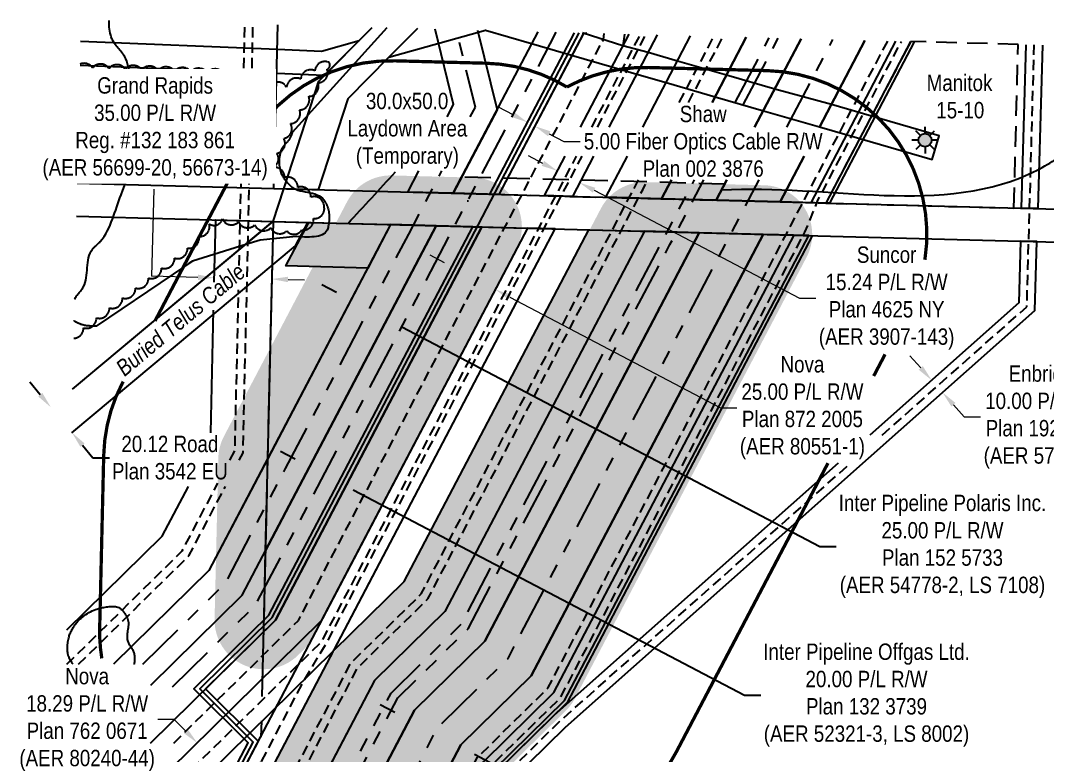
# Model space of a CAD drawing. Extents: x 392962 to 396118, y 6071879 to 6072937.
# Drawn here: x 392962 to 393589, y 6072489 to 6072937 of the extents above; entities that cross this region are included whole.
import ezdxf

# ---------------------------------------------------------------- set-up
doc = ezdxf.new("R2010")
doc.units = 0
doc.header["$LTSCALE"] = 5
doc.header["$PDSIZE"] = 0.5
for name, pattern in [('0', [1, 1, 0]), ('foc-ACCESSROAD', [3.75, 2.5, -1.25]), ('foc-DRILLPATH', [14.75, 6, -1.75, 1.75, -1.75, 1.75, -1.75]), ('foc-QUARTERLINE', [33, 25, -3, 2, -3]), ('foc-TIELINE', [1.875, 1.25, -0.625]), ('HIDDEN2', [4.7625, 3.175, -1.5875]), ('UG_PIPE', [1.875, 1.25, -0.625])]:
    doc.linetypes.add(name, pattern=pattern)
doc.layers.get('Defpoints').update_dxf_attribs({"color": 9})
for name, color, linetype in [('AS-CABLE', 224, 'foc-CABLE'), ('AS-PIPE-UG', 44, 'UG_PIPE'), ('AS-TELUS', 224, 'foc-TEL'), ('C-RW', 13, 'Continuous'), ('F-RW', 190, 'Continuous'), ('F-WS', 190, 'foc-ACCESSROAD'), ('F-WS-S', 190, 'Continuous'), ('L-QSEC', 8, 'foc-QUARTERLINE'), ('L-SEC', 7, 'Continuous'), ('L-TITLEDB', 4, 'Continuous'), ('L-TITLEDB-T', 4, 'Continuous'), ('P-BUFFER-H 30m', 51, 'Continuous'), ('P-BUFFER-YELLOW', 50, 'foc-TIELINE'), ('P-PDRILLPATH', 12, 'foc-DRILLPATH'), ('P-PROPOSED', 10, 'Continuous'), ('P-PROPOSED-T', 10, 'Continuous'), ('P-TEMP-H', 41, 'Continuous'), ('P-TEMP_WORKSPACE', 46, 'Continuous'), ('T-BUSH', 110, '0'), ('T-EXISTING TFA', 220, 'HIDDEN2'), ('T-EXISTING TFA-T', 220, 'Continuous'), ('WETLAND', 143, 'Continuous')]:
    doc.layers.add(name, color=color, linetype=linetype)
doc.layers.add('F-RW-T', color=190, linetype='Continuous', lineweight=9)
doc.layers.add('P-TEMP-T', color=46, linetype='Continuous', lineweight=18)
for name, color, linetype, true_color in [('P-REPAIR-BLUE-H', 7, 'Continuous', 0xa0d6fd), ('P-REPAIR-BROWN-H', 7, 'Continuous', 0xe7d5cf), ('P-REPAIR-GREEN-H', 7, 'Continuous', 0xd9ffb3), ('P-REPAIR-PURPLE-H', 7, 'Continuous', 0xeeddfd)]:
    doc.layers.add(name, color=color, linetype=linetype, true_color=true_color)
doc.styles.add('175L', font='ARIALN.TTF', dxfattribs={"height": 20})
doc.styles.add('80CG', font='ARIALN.TTF', dxfattribs={"height": 10})
doc.styles.add('80L', font='ARIALN.TTF', dxfattribs={"height": 10})
doc.styles.add('foc-LtypeFont', font='ARIALN.TTF', dxfattribs={"height": 7.35})
doc.linetypes.add('foc-CABLE', pattern='A,2,-1,["C",foc-LtypeFont,S=0.2,R=0,X=-0.625,Y=-0.75],-1.24,8', length=12.24)
doc.linetypes.add('foc-TEL', pattern='A,2,-1,["T",foc-LtypeFont,S=0.2,R=0,X=-0.425,Y=-0.75],-1.24,8', length=12.24)
doc.linetypes.add('foc-TEL-NOLINE', pattern='A,0,-2,["T",foc-LtypeFont,S=0.2,R=0,X=-0.425,Y=-0.75],-10.24', length=12.24)
doc.dimstyles.new('Compass 5 000', dxfattribs={"dimscale": 5, "dimtxt": 9, "dimasz": 2, "dimexe": 0.2, "dimexo": 0.0625, "dimgap": 0.5, "dimtad": 0, "dimtih": 1, "dimtoh": 1, "dimzin": 0, "dimdsep": 46, "dimtxsty": '80CG', "dimcen": 0.1, "dimse1": 1, "dimse2": 1, "dimclrd": 256, "dimclrt": 256, "dimaunit": 1, "dimadec": 4, "dimazin": 0, "dimtfac": 0.06, "dimtofl": 0, "dimtmove": 0, "dimatfit": 1, "dimfxl": 0.2, "dimtolj": 1, "dimtzin": 0, "dimlwd": -1, "dimarcsym": 0})

# ---------------------------------------------------------------- blocks, each defined once
blk = doc.blocks.new('GAS')
h = blk.add_hatch(color=255)
h.dxf.hatch_style = 1
edge = h.paths.add_edge_path()
edge.add_arc((0, 0), 0.9, 0, 360)
for p, q in [((0, 0.81), (0, 1.62)), ((-0.81, 0), (-1.62, 0)), ((-0.57, 0.57), (-1.14, 1.14)), ((0.57, 0.57), (1.14, 1.14)), ((1.62, 0), (0.81, 0)), ((-0.57, -0.57), (-1.14, -1.14)), ((0, -0.81), (0, -1.62)), ((1.14, -1.14), (0.57, -0.57))]:
    blk.add_line(p, q)
blk.add_circle((0, 0), 0.8)
blk = doc.blocks.new('*D460')
at = {"layer": 'Defpoints', "color": 0, "transparency": 16777216}
for p in [(393521.14, 6072719.98), (393525.36, 6072710.35), (393527.78, 6072712.5)]:
    blk.add_point(p, dxfattribs=at)
at = {"layer": 'F-RW-T', "transparency": 16777216}
for p, q in [((393512.08, 6072725.3), (393505.44, 6072732.78)), ((393532, 6072702.87), (393538.63, 6072695.39)), ((393538.63, 6072695.39), (393548.63, 6072695.39))]:
    blk.add_line(p, q, dxfattribs=at)
for points in [[(393513.33, 6072726.41), (393510.83, 6072724.2), (393518.72, 6072717.83)], [(393533.24, 6072703.97), (393530.75, 6072701.76), (393525.36, 6072710.35)]]:
    blk.add_solid(points, dxfattribs=at)
at = {"layer": 'F-RW-T', "transparency": 16777216, "insert": (393588.64, 6072695.39), "char_height": 10, "attachment_point": 5, "style": '80CG'}
blk.add_mtext('\\A1;Enbridge\\P10.00 P/L R/W\\PPlan 192 1882\\P(AER 57441-4)', dxfattribs=at)
blk = doc.blocks.new('*D463')
at = {"layer": 'Defpoints', "color": 0, "transparency": 16777216}
for p in [(393230.8, 6072494.11), (393182.29, 6072477.01), (393213.28, 6072460.74)]:
    blk.add_point(p, dxfattribs=at)
at = {"layer": 'P-PROPOSED-T', "color": 240, "transparency": 16777216}
for p, q in [((393190.96, 6072515.03), (393182.1, 6072519.68)), ((393239.65, 6072489.46), (393341.98, 6072435.74)), ((393341.98, 6072435.74), (393351.98, 6072435.74))]:
    blk.add_line(p, q, dxfattribs=at)
for points in [[(393191.73, 6072516.51), (393190.18, 6072513.56), (393199.81, 6072510.38)], [(393240.43, 6072490.94), (393238.88, 6072487.99), (393230.8, 6072494.11)]]:
    blk.add_solid(points, dxfattribs=at)
at = {"layer": 'P-PROPOSED-T', "transparency": 16777216, "insert": (393423.8, 6072435.74), "char_height": 10, "attachment_point": 5, "style": '80CG'}
blk.add_mtext('\\A1;Inter Pipeline (Corridor) Inc.\\P35.00 P/L R/W\\PPlan 082 4514\\P(AER 48184-4, LS 7007)', dxfattribs=at)
blk = doc.blocks.new('*D464')
at = {"layer": 'Defpoints', "color": 0, "transparency": 16777216}
for p in [(393131.34, 6072444.51), (393157.9, 6072430.57), (393151.5, 6072418.37)]:
    blk.add_point(p, dxfattribs=at)
at = {"layer": 'P-PROPOSED-T', "color": 240, "transparency": 16777216}
for p, q in [((393116.09, 6072436.97), (393107.23, 6072441.62)), ((393160.36, 6072413.72), (393300.31, 6072340.24)), ((393300.31, 6072340.24), (393310.31, 6072340.24))]:
    blk.add_line(p, q, dxfattribs=at)
for points in [[(393116.86, 6072438.44), (393115.31, 6072435.49), (393124.94, 6072432.32)], [(393161.13, 6072415.2), (393159.58, 6072412.25), (393151.5, 6072418.37)]]:
    blk.add_solid(points, dxfattribs=at)
at = {"layer": 'P-PROPOSED-T', "transparency": 16777216, "insert": (393382.13, 6072340.24), "char_height": 10, "attachment_point": 5, "style": '80CG'}
blk.add_mtext('\\A1;Inter Pipeline Polaris Inc.\\PInter Pipeline (Corridor) Inc.\\P30.00 P/L R/W\\PPlan 022 2276\\P(AER 33528-2, LS 7101)\\P(AER 33527-1, LS 7001)', dxfattribs=at)
blk = doc.blocks.new('*D465')
at = {"layer": 'Defpoints', "color": 0, "transparency": 16777216}
for p in [(393164.18, 6072766.73), (393158.56, 6072756.04), (393180.7, 6072744.42)]:
    blk.add_point(p, dxfattribs=at)
at = {"layer": 'P-PROPOSED-T', "color": 240, "transparency": 16777216}
for p, q in [((393155.32, 6072771.38), (393146.47, 6072776.03)), ((393195.16, 6072750.46), (393450.49, 6072616.4)), ((393450.49, 6072616.4), (393460.49, 6072616.4))]:
    blk.add_line(p, q, dxfattribs=at)
for points in [[(393156.1, 6072772.86), (393154.55, 6072769.91), (393164.18, 6072766.73)], [(393195.94, 6072751.94), (393194.39, 6072748.99), (393186.31, 6072755.11)]]:
    blk.add_solid(points, dxfattribs=at)
at = {"layer": 'P-PROPOSED-T', "transparency": 16777216, "insert": (393525.32, 6072616.4), "char_height": 10, "attachment_point": 5, "style": '80CG'}
blk.add_mtext('\\A1;Inter Pipeline Polaris Inc.\\P25.00 P/L R/W\\PPlan 152 5733\\P(AER 54778-2, LS 7108)', dxfattribs=at)
blk = doc.blocks.new('*D466')
at = {"layer": 'Defpoints', "color": 0, "transparency": 16777216}
for p in [(393138.51, 6072664.08), (393138.97, 6072664.95), (393156.22, 6072654.79)]:
    blk.add_point(p, dxfattribs=at)
at = {"layer": 'P-PROPOSED-T', "color": 240, "transparency": 16777216}
for p, q in [((393130.12, 6072669.6), (393121.26, 6072674.25)), ((393165.53, 6072651.01), (393404.41, 6072525.59)), ((393404.41, 6072525.59), (393414.41, 6072525.59))]:
    blk.add_line(p, q, dxfattribs=at)
for points in [[(393130.89, 6072671.08), (393129.34, 6072668.13), (393138.97, 6072664.95)], [(393166.31, 6072652.48), (393164.76, 6072649.53), (393156.68, 6072655.66)]]:
    blk.add_solid(points, dxfattribs=at)
at = {"layer": 'P-PROPOSED-T', "transparency": 16777216, "insert": (393478.94, 6072525.59), "char_height": 10, "attachment_point": 5, "style": '80CG'}
blk.add_mtext('\\A1;Inter Pipeline Offgas Ltd.\\P20.00 P/L R/W\\PPlan 132 3739\\P(AER 52321-3, LS 8002)', dxfattribs=at)
blk = doc.blocks.new('*D467')
at = {"layer": 'Defpoints', "color": 0, "transparency": 16777216}
for p in [(393276.41, 6072872.94), (393257.78, 6072848.21), (393262.21, 6072845.89)]:
    blk.add_point(p, dxfattribs=at)
at = {"layer": 'F-RW-T', "transparency": 16777216}
for p, q in [((393263.13, 6072879.92), (393254.28, 6072884.56)), ((393285.27, 6072868.29), (393294.12, 6072863.65)), ((393294.12, 6072863.65), (393304.12, 6072863.65))]:
    blk.add_line(p, q, dxfattribs=at)
for points in [[(393263.91, 6072881.39), (393262.36, 6072878.44), (393271.99, 6072875.27)], [(393286.04, 6072869.77), (393284.49, 6072866.82), (393276.41, 6072872.94)]]:
    blk.add_solid(points, dxfattribs=at)
at = {"layer": 'F-RW-T', "transparency": 16777216, "insert": (393379.24, 6072863.65), "char_height": 10, "attachment_point": 5, "style": '80CG'}
blk.add_mtext('\\A1;Shaw\\P5.00 Fiber Optics Cable R/W\\PPlan 002 3876', dxfattribs=at)
blk = doc.blocks.new('*D468')
at = {"layer": 'Defpoints', "color": 0, "transparency": 16777216}
for p in [(393252.3, 6072773.24), (393219.47, 6072764.49), (393241.61, 6072752.87)]:
    blk.add_point(p, dxfattribs=at)
at = {"layer": 'F-RW-T', "transparency": 16777216}
for p, q in [((393221.31, 6072789.51), (393212.46, 6072794.16)), ((393261.15, 6072768.59), (393389.82, 6072701.04)), ((393389.82, 6072701.04), (393399.82, 6072701.04))]:
    blk.add_line(p, q, dxfattribs=at)
for points in [[(393222.09, 6072790.99), (393220.54, 6072788.04), (393230.17, 6072784.86)], [(393261.93, 6072770.07), (393260.38, 6072767.12), (393252.3, 6072773.24)]]:
    blk.add_solid(points, dxfattribs=at)
at = {"layer": 'F-RW-T', "transparency": 16777216, "insert": (393439.82, 6072701.04), "char_height": 10, "attachment_point": 5, "style": '80CG'}
blk.add_mtext('\\A1;Nova\\P25.00 P/L R/W\\PPlan 872 2005\\P(AER 80551-1)', dxfattribs=at)
blk = doc.blocks.new('*D469')
at = {"layer": 'Defpoints', "color": 0, "transparency": 16777216}
for p in [(393303.76, 6072838.47), (393264.79, 6072797.03), (393278.29, 6072789.95)]:
    blk.add_point(p, dxfattribs=at)
at = {"layer": 'F-RW-T', "transparency": 16777216}
for p, q in [((393281.42, 6072850.21), (393272.56, 6072854.85)), ((393312.62, 6072833.82), (393438.03, 6072767.98)), ((393438.03, 6072767.98), (393448.03, 6072767.98))]:
    blk.add_line(p, q, dxfattribs=at)
for points in [[(393282.19, 6072851.68), (393280.64, 6072848.73), (393290.27, 6072845.56)], [(393313.39, 6072835.3), (393311.84, 6072832.35), (393303.76, 6072838.47)]]:
    blk.add_solid(points, dxfattribs=at)
at = {"layer": 'F-RW-T', "transparency": 16777216, "insert": (393491.22, 6072767.98), "char_height": 10, "attachment_point": 5, "style": '80CG'}
blk.add_mtext('\\A1;Suncor\\P15.24 P/L R/W\\PPlan 4625 NY\\P(AER 3907-143)', dxfattribs=at)
blk = doc.blocks.new('*D472')
at = {"layer": 'Defpoints', "color": 0, "transparency": 16777216}
for p in [(393034.84, 6072746.41), (393047.75, 6072730.98), (392993.86, 6072685.88)]:
    blk.add_point(p, dxfattribs=at)
at = {"layer": 'L-TITLEDB-T', "transparency": 16777216}
for p, q in [((392974.53, 6072708.98), (392968.11, 6072716.65)), ((393000.28, 6072678.21), (393006.69, 6072670.54)), ((393006.69, 6072670.54), (393016.69, 6072670.54))]:
    blk.add_line(p, q, dxfattribs=at)
for points in [[(392975.81, 6072710.05), (392973.25, 6072707.91), (392980.95, 6072701.31)], [(393001.55, 6072679.28), (392999, 6072677.14), (392993.86, 6072685.88)]]:
    blk.add_solid(points, dxfattribs=at)
at = {"layer": 'L-TITLEDB-T', "transparency": 16777216, "insert": (393053.63, 6072670.54), "char_height": 10, "attachment_point": 5, "style": '80CG'}
blk.add_mtext('\\A1;20.12 Road\\PPlan 3542 EU', dxfattribs=at)
blk = doc.blocks.new('*D505')
at = {"layer": 'Defpoints', "color": 0, "transparency": 16777216}
for p in [(393061.84, 6072488.06), (393083.16, 6072483.38), (393074.67, 6072475.02)]:
    blk.add_point(p, dxfattribs=at)
at = {"layer": 'F-RW-T', "transparency": 16777216}
for p, q in [((393056.32, 6072510.68), (393046.32, 6072510.68)), ((393063.33, 6072503.55), (393056.32, 6072510.68)), ((393090.18, 6072476.25), (393097.19, 6072469.12))]:
    blk.add_line(p, q, dxfattribs=at)
for points in [[(393064.52, 6072504.72), (393062.14, 6072502.38), (393070.34, 6072496.42)], [(393091.36, 6072477.42), (393088.99, 6072475.08), (393083.16, 6072483.38)]]:
    blk.add_solid(points, dxfattribs=at)
at = {"layer": 'F-RW-T', "transparency": 16777216, "insert": (393003.13, 6072510.68), "char_height": 10, "attachment_point": 5, "style": '80CG'}
blk.add_mtext('\\A1;Nova\\P18.29 P/L R/W\\PPlan 762 0671\\P(AER 80240-44)', dxfattribs=at)

msp = doc.modelspace()

# ---------------------------------------------------------------- hatches: boundary and pattern name
at = {"layer": 'P-BUFFER-H 30m'}
h = msp.add_hatch(color=256, dxfattribs=at)
h.dxf.hatch_style = 1
h.paths.add_polyline_path([(393265.086, 6072797.592, 0.5554032), (393239.315, 6072841.527), (393189.183, 6072842.848, 0.2858402), (393161.831, 6072826.805), (393086.659, 6072683.632, 0.115547), (393083.228, 6072670.386), (393080.934, 6072572.088, 0.6735806), (393131.96, 6072549.997), (393135.079, 6072553.064, 0.0777434), (393140.607, 6072560.51)])
h.paths.add_polyline_path([(393114.045, 6072574.456), (393110.926, 6072571.388), (393111.907, 6072613.405), (393113.22, 6072669.686), (393188.392, 6072812.859), (393216.243, 6072812.125), (393238.524, 6072811.538)], flags=16)
h = msp.add_hatch(color=256, dxfattribs=at)
h.dxf.hatch_style = 1
h.paths.add_polyline_path([(393442.342, 6072792.919, 0.5554105), (393416.571, 6072836.855), (393377.579, 6072837.883), (393344.158, 6072838.764, 0.2858342), (393316.806, 6072822.721), (393197.094, 6072594.73), (393157.515, 6072555.813, 0.0777434), (393151.987, 6072548.368), (393080.316, 6072411.864, 0.115547), (393076.886, 6072398.618), (393075.309, 6072331.081), (393073.47, 6072252.287, 0.7928424), (393130.024, 6072237.642), (393255.751, 6072477.102), (393295.329, 6072516.018, 0.0777375), (393300.857, 6072523.463)])
h.paths.add_polyline_path([(393343.367, 6072808.774), (393376.789, 6072807.893), (393415.78, 6072806.865), (393274.296, 6072537.409), (393231.371, 6072495.203), (393103.462, 6072251.587), (393105.301, 6072330.381), (393106.877, 6072397.918), (393178.548, 6072534.422), (393221.473, 6072576.629)], flags=16)
at = {"layer": 'P-REPAIR-BLUE-H'}
h = msp.add_hatch(color=256, dxfattribs=at)
h.dxf.hatch_style = 1
h.paths.add_polyline_path([(393106.877, 6072397.918), (393105.301, 6072330.381), (393202.928, 6072516.321), (393245.853, 6072558.528), (393376.789, 6072807.893), (393343.367, 6072808.774), (393221.473, 6072576.629), (393178.548, 6072534.422)])
at = {"layer": 'P-REPAIR-BROWN-H'}
h = msp.add_hatch(color=256, dxfattribs=at)
h.dxf.hatch_style = 1
h.paths.add_polyline_path([(393188.392, 6072812.859), (393113.22, 6072669.686), (393111.907, 6072613.405), (393216.243, 6072812.125)])
at = {"layer": 'P-REPAIR-GREEN-H'}
h = msp.add_hatch(color=256, dxfattribs=at)
h.dxf.hatch_style = 1
h.paths.add_polyline_path([(393111.907, 6072613.405), (393110.926, 6072571.388), (393114.045, 6072574.456), (393238.524, 6072811.538), (393216.243, 6072812.125)])
at = {"layer": 'P-REPAIR-PURPLE-H'}
h = msp.add_hatch(color=256, dxfattribs=at)
h.dxf.hatch_style = 1
h.paths.add_polyline_path([(393105.301, 6072330.381), (393103.462, 6072251.587), (393231.371, 6072495.203), (393274.296, 6072537.409), (393415.78, 6072806.865), (393376.789, 6072807.893), (393245.853, 6072558.528), (393202.928, 6072516.321)])
at = {"layer": 'P-TEMP-H'}
h = msp.add_hatch(color=256, dxfattribs=at)
h.dxf.hatch_style = 1
h.paths.add_polyline_path([(393174.446, 6072786.297), (393124.464, 6072787.615), (393138.41, 6072814.176), (393188.392, 6072812.859)])

# ---------------------------------------------------------------- linework, layer by layer
at = {"layer": 'AS-CABLE', "flags": 128}
msp.add_lwpolyline([(392983.794, 6072267.223), (393104.411, 6072496.949), (393071.832, 6072529.443), (393116.077, 6072572.947), (393241.881, 6072812.553), (393252.304, 6072832.405), (393303.476, 6072929.867)], dxfattribs=at)
at = {"layer": 'AS-PIPE-UG', "flags": 128}
for points in [[(393097.909, 6072870.822), (393099.413, 6072935.246)], [(393102.911, 6072870.822), (393104.411, 6072935.114)], [(393055.987, 6072496.331), (393132.073, 6072571.145), (393260.878, 6072816.467), (393318.305, 6072925.843), (393318.773, 6072929.464)], [(393311.236, 6072872.324), (393340.93, 6072928.88)], [(393314.624, 6072872.324), (393344.272, 6072928.792)], [(393364.641, 6072887.45), (393385.774, 6072927.698)], [(393370.288, 6072887.45), (393391.345, 6072927.551)], [(392976.69, 6071962.813), (393006.472, 6072019.535), (393249.25, 6072481.929), (393292.174, 6072524.135), (393441.325, 6072808.191), (393449.521, 6072828.102), (393500.232, 6072924.681)], [(392977.189, 6071984.199), (393241.53, 6072487.661), (393284.454, 6072529.867), (393432.565, 6072811.942), (393442.989, 6072831.794), (393491.877, 6072924.901)], [(393488.532, 6072684.347), (393576.834, 6072762.722), (393577.951, 6072802.599), (393578.515, 6072822.711), (393581.313, 6072922.544)], [(392983.263, 6072244.441), (393135.987, 6072535.319), (393149.061, 6072556.993), (393305.287, 6072854.541)], [(392986.93, 6072401.581), (393146.405, 6072558.388), (393301.899, 6072854.541)], [(392981.93, 6072187.35), (393168.195, 6072542.109), (393211.12, 6072584.316), (393332.087, 6072814.697), (393342.511, 6072834.549), (393345.442, 6072840.13)], [(392982.193, 6072198.606), (393164.132, 6072545.126), (393207.057, 6072587.333), (393327.661, 6072817.021), (393338.084, 6072836.873), (393339.795, 6072840.13)], [(393095.971, 6072669.101), (393098.306, 6072673.549), (393102.148, 6072838.163)], [(393095.975, 6072787.964), (393097.147, 6072838.163)], [(393090.324, 6072669.101), (393093.335, 6072674.836), (393095.628, 6072773.091)], [(392976.164, 6071940.307), (393257.377, 6072475.895), (393291.674, 6072509.619), (393469.247, 6072667.23)], [(392990.784, 6072544.414), (393061.222, 6072613.675), (393082.867, 6072654.899)], [(392997.915, 6072544.414), (393065.286, 6072610.658), (393087.525, 6072653.015)]]:
    msp.add_lwpolyline(points, dxfattribs=at)
at = {"layer": 'AS-TELUS', "linetype": 'foc-TEL-NOLINE', "flags": 128}
msp.add_lwpolyline([(392994.183, 6072712.347), (393116.606, 6072814.751), (393123.146, 6072834.706), (393144.643, 6072900.454), (393177.146, 6072933.197)], dxfattribs=at)
at = {"layer": 'C-RW'}
for p, q in [((393410.62, 6072872.324), (393438.959, 6072926.296)), ((393387.213, 6072827.745), (393393.716, 6072840.13))]:
    msp.add_line(p, q, dxfattribs=at)
for points in [[(393241.424, 6072931.503), (393253.437, 6072882.964), (393226.667, 6072831.977), (393198.816, 6072832.711), (393205.586, 6072845.607)], [(393222.888, 6072878.559), (393226.888, 6072886.177), (393215.501, 6072932.186)], [(393306.204, 6072929.795), (393306.185, 6072929.649), (393254.518, 6072831.243), (393226.667, 6072831.977), (393278.41, 6072930.528)], [(393041.981, 6072531.646), (393097.792, 6072586.523), (393216.243, 6072812.125), (393188.392, 6072812.859), (393077.476, 6072601.607), (393019.31, 6072544.414)], [(393041.981, 6072531.646), (393097.792, 6072586.523), (393216.243, 6072812.125), (393244.094, 6072811.391), (393118.109, 6072571.439), (393041.724, 6072496.331)]]:
    msp.add_lwpolyline(points, dxfattribs=at)
at = {"layer": 'C-RW', "flags": 128}
for points in [[(393384.678, 6072887.45), (393405.538, 6072927.177)], [(393438.959, 6072926.296), (393410.62, 6072872.324)], [(393410.62, 6072872.324), (393438.959, 6072926.296)], [(393477.951, 6072925.268), (393450.151, 6072872.324)], [(393440.814, 6072854.541), (393426.204, 6072826.718), (393387.213, 6072827.745), (393393.716, 6072840.13)], [(393393.716, 6072840.13), (393387.213, 6072827.745), (393353.791, 6072828.626), (393359.832, 6072840.13)], [(392977.846, 6072012.339), (392986.993, 6072029.762), (393231.371, 6072495.203), (393274.296, 6072537.409), (393415.78, 6072806.865), (393376.789, 6072807.893), (393245.853, 6072558.528), (393202.928, 6072516.321), (392979.685, 6072091.132)], [(392979.685, 6072091.132), (393202.928, 6072516.321), (393245.853, 6072558.528), (393376.789, 6072807.893), (393343.367, 6072808.774), (393221.473, 6072576.629), (393178.548, 6072534.422), (392981.261, 6072158.669)]]:
    msp.add_lwpolyline(points, dxfattribs=at)
at = {"layer": 'F-RW'}
for p, q in [((393304.324, 6072872.324), (393334.112, 6072929.06)), ((393342.309, 6072872.324), (393371.581, 6072928.072)), ((393282.369, 6072830.509), (393294.987, 6072854.541)), ((393319.835, 6072829.521), (393332.972, 6072854.541))]:
    msp.add_line(p, q, dxfattribs=at)
at = {"layer": 'F-RW', "flags": 128}
for points in [[(393204.774, 6072932.469), (393187.407, 6072914.973), (393246.242, 6072931.482), (393274.365, 6072923.347), (393293.949, 6072917.682), (393298.853, 6072916.264), (393323.451, 6072909.148), (393338.72, 6072904.732), (393356.668, 6072899.54), (393386.575, 6072890.889), (393415.972, 6072882.386), (393450.297, 6072872.457), (393474.778, 6072865.376), (393518.997, 6072852.586), (393523.242, 6072867.124), (393481.981, 6072879.077), (393457.524, 6072886.182), (393422.924, 6072895.587), (393393.513, 6072904.071), (393363.6, 6072912.704), (393345.633, 6072917.862), (393330.272, 6072922.057), (393305.964, 6072929.666), (393305.463, 6072929.815)], [(393308.293, 6072929.74), (393306.162, 6072929.604), (393254.518, 6072831.243), (393248.948, 6072831.39), (393300.691, 6072929.941)], [(393304.324, 6072872.324), (393334.112, 6072929.06)], [(393351.09, 6072928.612), (393321.537, 6072872.324)], [(393330.415, 6072922.018), (393331.322, 6072929.133)], [(393342.309, 6072872.324), (393371.581, 6072928.072)], [(393405.538, 6072927.177), (393384.678, 6072887.45)], [(392999.143, 6072924.868), (393119.252, 6072919.869), (393146.307, 6072918.742), (393169.224, 6072925.291), (393147.899, 6072903.809), (393118.894, 6072905.002), (392998.795, 6072909.94)], [(393505.802, 6072924.534), (393454.056, 6072825.983), (393426.204, 6072826.718), (393440.814, 6072854.541)], [(393508.03, 6072924.475), (393456.284, 6072825.925), (393445.143, 6072826.218), (393496.89, 6072924.769)], [(393450.151, 6072872.324), (393477.951, 6072925.268)], [(393312.2, 6072854.541), (393299.347, 6072830.061), (393282.369, 6072830.509), (393294.987, 6072854.541)], [(393359.832, 6072840.13), (393353.791, 6072828.626), (393319.835, 6072829.521), (393332.972, 6072854.541)], [(393080.733, 6072777.75), (393081.619, 6072815.702), (393116.606, 6072814.751), (393113.22, 6072669.686), (393077.476, 6072601.607), (393019.31, 6072544.414)], [(392982.862, 6072227.286), (393153.779, 6072552.813), (393196.704, 6072595.02), (393309.411, 6072809.669), (393343.367, 6072808.774), (393221.473, 6072576.629), (393178.548, 6072534.422), (392981.261, 6072158.669)], [(392976.952, 6071974.068), (393002.045, 6072021.859), (393245.187, 6072484.946), (393288.111, 6072527.152), (393434.719, 6072806.366), (393445.86, 6072806.072), (393296.237, 6072521.118), (393253.313, 6072478.912), (393010.899, 6072017.21), (392980.708, 6071959.709), (392976.427, 6071951.556)], [(392976.532, 6071956.059), (392978.937, 6071960.639), (393009.128, 6072018.14), (393251.688, 6072480.119), (393294.612, 6072522.325), (393443.632, 6072806.131), (393415.78, 6072806.865), (393274.296, 6072537.409), (393231.371, 6072495.203), (392986.993, 6072029.762), (392977.846, 6072012.339)], [(393107.948, 6072180.538), (393261.44, 6072472.879), (393295.089, 6072505.964), (393581.771, 6072760.419), (393582.949, 6072802.459), (393572.953, 6072802.722), (393571.896, 6072765.026), (393480.999, 6072684.347)], [(393078.587, 6072685.789), (393080.33, 6072760.503)], [(393261.44, 6072472.879), (393295.089, 6072505.964), (393581.771, 6072760.419)], [(393461.715, 6072667.23), (393288.259, 6072513.274), (393253.313, 6072478.912), (393010.899, 6072017.21), (392980.708, 6071959.709), (392976.427, 6071951.556)], [(392990.754, 6072565.422), (393049.033, 6072622.725), (393064.936, 6072653.015)], [(392987.237, 6072414.707), (393146.036, 6072570.851)]]:
    msp.add_lwpolyline(points, dxfattribs=at)
at = {"layer": 'F-RW'}
for points in [[(393586.311, 6072922.412), (393583.513, 6072822.571), (393573.516, 6072822.835), (393576.315, 6072922.676)], [(392982.862, 6072227.286), (393288.923, 6072810.209), (393271.945, 6072810.657), (392983.663, 6072261.595)], [(392983.926, 6072272.851), (393101.341, 6072496.48), (393068.28, 6072529.455), (393114.045, 6072574.456), (393238.524, 6072811.538), (393244.094, 6072811.391), (393118.109, 6072571.439), (393075.385, 6072529.43), (393107.481, 6072497.419), (392983.663, 6072261.595)], [(392986.624, 6072388.454), (393153.779, 6072552.813), (393288.923, 6072810.209), (393271.945, 6072810.657), (393146.036, 6072570.851), (392987.237, 6072414.707)], [(393041.724, 6072496.331), (393118.109, 6072571.439), (393244.094, 6072811.391), (393271.945, 6072810.657), (393146.036, 6072570.851), (392987.237, 6072414.707)]]:
    msp.add_lwpolyline(points, dxfattribs=at)
at = {"layer": 'F-RW-T'}
for p, q in [((393043.757, 6072834.429), (393042.517, 6072781.293)), ((393070.797, 6072780.633), (393042.517, 6072781.293)), ((393125.782, 6072779.35), (393135.78, 6072779.116))]:
    msp.add_line(p, q, dxfattribs=at)
for points in [[(393070.836, 6072782.299), (393070.759, 6072778.967), (393080.795, 6072780.4)], [(393125.821, 6072781.016), (393125.744, 6072777.683), (393115.785, 6072779.583)]]:
    msp.add_solid(points, dxfattribs=at)
at = {"layer": 'F-WS'}
msp.add_lwpolyline([(393505.91, 6072924.598), (393454.047, 6072825.941), (393568.917, 6072822.921), (393571.546, 6072922.886)], close=True, dxfattribs=at)
at = {"layer": 'L-QSEC'}
for p, q in [((393117.202, 6072834.925), (393119.627, 6072934.713)), ((393116.606, 6072814.751), (393097.969, 6072016.228))]:
    msp.add_line(p, q, dxfattribs=at)
at = {"layer": 'L-SEC'}
for p, q in [((392997.119, 6072838.126), (393117.153, 6072834.864)), ((393117.136, 6072834.864), (393921.834, 6072813.654)), ((392996.649, 6072818.011), (393116.606, 6072814.751)), ((393116.606, 6072814.751), (393921.4, 6072793.538))]:
    msp.add_line(p, q, dxfattribs=at)
at = {"layer": 'L-TITLEDB', "flags": 128}
for points in [[(393204.774, 6072932.469), (393187.407, 6072914.973), (393162.284, 6072889.666), (393144.133, 6072834.152), (393123.146, 6072834.706), (393144.643, 6072900.454), (393173.128, 6072929.148), (393177.147, 6072933.197)], [(392994.184, 6072712.388), (393116.528, 6072814.753), (393137.563, 6072814.199), (393130.154, 6072799.92), (392993.56, 6072685.632)]]:
    msp.add_lwpolyline(points, dxfattribs=at)
at = {"layer": 'P-BUFFER-YELLOW', "ltscale": 2, "const_width": 1.999, "flags": 128}
for points in [[(393296.018, 6072896.854, 0.1306364), (393246.729, 6072911.356), (393191.027, 6072912.824, 0.2497229), (393106.905, 6072870.822, 0.2497229)], [(393514.573, 6072791.375, 0.4525738), (393418.415, 6072906.831), (393379.424, 6072907.858), (393346.002, 6072908.739, 0.1306364), (393296.018, 6072896.854)], [(393025.133, 6072717.032), (393024.682, 6072716.173, 0.115547), (393013.248, 6072672.02), (393010.786, 6072566.545, 0.0465409), (393012.079, 6072548.014, 0.0465409)], [(393034.883, 6072475.913), (393018.339, 6072444.404, 0.115547), (393006.905, 6072400.251), (393005.328, 6072332.714), (393003.489, 6072253.921, 0.7928424), (393192, 6072205.101), (393312.638, 6072434.866), (393344.407, 6072466.105, 0.0777375), (393362.833, 6072490.921), (393455.409, 6072667.23)]]:
    msp.add_lwpolyline(points, format="xyb", dxfattribs=at)
for points in [[(393088.732, 6072838.163), (393044.567, 6072754.046)], [(393483.312, 6072720.372), (393490.264, 6072733.612)]]:
    msp.add_lwpolyline(points, dxfattribs=at)
at = {"layer": 'P-PDRILLPATH', "flags": 128}
for points in [[(393055.235, 6072530.654), (393104.803, 6072579.393), (393106.646, 6072581.874), (393235.521, 6072827.328), (393235.521, 6072827.328), (393289.551, 6072930.234)], [(393237.006, 6072878.559), (393240.163, 6072884.571), (393228.463, 6072931.844)], [(393398.753, 6072887.367), (393419.463, 6072926.81)], [(393403.655, 6072885.949), (393425.033, 6072926.663)], [(393430.386, 6072872.324), (393458.455, 6072925.782)], [(393037.138, 6072544.414), (393087.634, 6072594.065), (393124.288, 6072663.875), (393199.46, 6072807.048), (393209.883, 6072826.9), (393219.705, 6072845.607)], [(392978.765, 6072051.736), (393148.933, 6072375.836), (393217.15, 6072505.762), (393260.074, 6072547.968), (393385.422, 6072786.692), (393395.846, 6072806.544), (393413.481, 6072840.13)], [(392980.341, 6072119.272), (393122.372, 6072389.782), (393192.77, 6072523.863), (393235.695, 6072566.07), (393358.861, 6072800.638), (393369.285, 6072820.491), (393379.597, 6072840.13)], [(392980.604, 6072130.529), (393117.945, 6072392.107), (393188.707, 6072526.88), (393231.631, 6072569.087), (393354.434, 6072802.963), (393364.858, 6072822.815), (393373.95, 6072840.13)]]:
    msp.add_lwpolyline(points, dxfattribs=at)
at = {"layer": 'P-PROPOSED', "flags": 128}
for points in [[(393105.301, 6072330.381), (393103.462, 6072251.587), (393231.371, 6072495.203), (393274.296, 6072537.409), (393415.78, 6072806.865), (393376.789, 6072807.893), (393245.853, 6072558.528), (393202.928, 6072516.321)], [(393106.877, 6072397.918), (393105.301, 6072330.381), (393202.928, 6072516.321), (393245.853, 6072558.528), (393376.789, 6072807.893), (393343.367, 6072808.774), (393221.473, 6072576.629), (393178.548, 6072534.422)], [(393111.907, 6072613.405), (393110.926, 6072571.388), (393114.045, 6072574.456), (393238.524, 6072811.538), (393216.243, 6072812.125)], [(393188.392, 6072812.859), (393113.22, 6072669.686), (393111.907, 6072613.405), (393216.243, 6072812.125)]]:
    msp.add_lwpolyline(points, close=True, dxfattribs=at)
at = {"layer": 'P-TEMP_WORKSPACE'}
msp.add_lwpolyline([(393174.446, 6072786.297), (393124.464, 6072787.615), (393138.41, 6072814.176), (393188.392, 6072812.859)], close=True, dxfattribs=at)
at = {"layer": 'T-BUSH', "flags": 128}
msp.add_lwpolyline([(392994.909, 6072743.452, 0.4211221), (393000.892, 6072749.814, 0.5205671), (393008.833, 6072755.892, 0.5205671), (393016.774, 6072761.969, 0.5205671), (393024.715, 6072768.047, 0.5205671), (393032.656, 6072774.125, 0.5205671), (393040.597, 6072780.203, 0.5205671), (393048.538, 6072786.281, 0.5205671), (393056.479, 6072792.359, 0.5205671), (393064.42, 6072798.437, 0.5205671), (393071.364, 6072805.538, 0.5205671), (393077.638, 6072813.324, 0.5205671), (393085.711, 6072816.264, 0.5205671), (393095.546, 6072814.453, 0.5205671), (393105.381, 6072812.642, 0.5205671), (393115.215, 6072810.832, 0.5205671), (393125.05, 6072809.021, 0.5205671), (393134.148, 6072809.581, 0.5205671), (393141.221, 6072816.65, 0.5205671), (393147.828, 6072823.684, 0.5205671), (393139.786, 6072829.629, 0.5205671), (393131.745, 6072835.574, 0.5205671), (393123.704, 6072841.519, 0.5205671), (393115.663, 6072847.463, 0.5205671), (393118.963, 6072856.326, 0.5205671), (393123.137, 6072865.413, 0.5205671), (393127.31, 6072874.501, 0.5205671), (393132.778, 6072882.858, 0.5205671), (393138.396, 6072891.131, 0.5205671), (393144.013, 6072899.405, 0.5205671), (393149.63, 6072907.678, 0.5205671), (393150.807, 6072911.809, 0.5205671), (393142.163, 6072906.781, 0.5205671), (393133.519, 6072901.752, 0.5205671), (393124.876, 6072896.724, 0.5205671), (393115.446, 6072897.982, 0.5205671), (393105.83, 6072900.728, 0.5205671), (393096.215, 6072903.473, 0.5205671), (393086.404, 6072905.018, 0.5205671), (393076.414, 6072905.45, 0.5205671), (393066.423, 6072905.882, 0.5205671), (393056.432, 6072906.314, 0.5205671), (393046.442, 6072906.746, 0.5205671), (393036.451, 6072907.177, 0.5205671), (393026.46, 6072907.609, 0.5205671), (393016.47, 6072908.041, 0.5205671), (393006.479, 6072908.473, 0.3731091), (392998.814, 6072910.751)], format="xyb", dxfattribs=at)
at = {"layer": 'T-EXISTING TFA'}
msp.add_lwpolyline([(393387.233, 6072827.734), (393392.427, 6072837.6), (393231.575, 6072841.84), (393226.405, 6072831.973)], close=True, dxfattribs=at)
at = {"layer": 'WETLAND'}
for points in [[(393186.146, 6072932.96), (393128.29, 6072868.989), (393128.203, 6072868.686), (393128.111, 6072868.386), (393128.014, 6072868.088), (393127.912, 6072867.792), (393127.804, 6072867.498), (393127.69, 6072867.207), (393127.571, 6072866.918), (393127.445, 6072866.631), (393127.314, 6072866.347), (393127.176, 6072866.066), (393127.032, 6072865.787), (393126.882, 6072865.511), (393126.725, 6072865.237), (393126.561, 6072864.967), (393126.39, 6072864.699), (393126.213, 6072864.434), (393125.99, 6072864.125), (393125.753, 6072863.822), (393125.505, 6072863.523), (393125.246, 6072863.229), (393124.98, 6072862.939), (393124.71, 6072862.65), (393124.436, 6072862.362), (393124.163, 6072862.075), (393123.891, 6072861.787), (393123.624, 6072861.497), (393123.364, 6072861.205), (393123.112, 6072860.909), (393122.872, 6072860.609), (393122.646, 6072860.303), (393122.436, 6072859.991), (393122.244, 6072859.671), (393121.828, 6072858.858), (393121.464, 6072857.999), (393121.152, 6072857.101), (393120.891, 6072856.17), (393120.68, 6072855.212), (393120.519, 6072854.232), (393120.406, 6072853.237), (393120.341, 6072852.232), (393120.323, 6072851.225), (393120.351, 6072850.22), (393120.425, 6072849.224), (393120.544, 6072848.244), (393120.706, 6072847.284), (393120.912, 6072846.351), (393121.16, 6072845.451), (393121.45, 6072844.59), (393121.663, 6072844.052), (393121.904, 6072843.515), (393122.169, 6072842.981), (393122.458, 6072842.451), (393122.768, 6072841.925), (393123.097, 6072841.403), (393123.443, 6072840.888), (393123.805, 6072840.379), (393124.18, 6072839.878), (393124.566, 6072839.385), (393124.961, 6072838.902), (393125.363, 6072838.428), (393125.771, 6072837.966), (393126.182, 6072837.515), (393126.595, 6072837.077), (393127.006, 6072836.652), (393128.029, 6072835.771), (393129.183, 6072835.043), (393130.448, 6072834.444), (393131.803, 6072833.953), (393133.229, 6072833.545), (393134.703, 6072833.197), (393136.206, 6072832.886), (393137.718, 6072832.589), (393139.217, 6072832.283), (393140.684, 6072831.943), (393142.097, 6072831.548), (393143.436, 6072831.074), (393144.681, 6072830.497), (393145.811, 6072829.795), (393146.805, 6072828.944), (393147.644, 6072827.921), (393147.822, 6072827.652), (393147.997, 6072827.377), (393148.17, 6072827.097), (393148.34, 6072826.811), (393148.507, 6072826.52), (393148.67, 6072826.225), (393148.828, 6072825.927), (393148.983, 6072825.625), (393149.133, 6072825.321), (393149.278, 6072825.014), (393149.417, 6072824.706), (393149.551, 6072824.397), (393149.68, 6072824.087), (393149.801, 6072823.777), (393149.917, 6072823.467), (393150.025, 6072823.159), (393150.256, 6072822.407), (393150.451, 6072821.625), (393150.609, 6072820.817), (393150.734, 6072819.99), (393150.825, 6072819.148), (393150.885, 6072818.298), (393150.915, 6072817.443), (393150.915, 6072816.59), (393150.887, 6072815.743), (393150.833, 6072814.909), (393150.754, 6072814.093), (393150.651, 6072813.299), (393150.525, 6072812.533), (393150.378, 6072811.801), (393150.211, 6072811.108), (393150.025, 6072810.458), (393149.61, 6072809.437), (393149.05, 6072808.55), (393148.355, 6072807.79), (393147.533, 6072807.148), (393146.592, 6072806.615), (393145.541, 6072806.183), (393144.388, 6072805.844), (393143.141, 6072805.588), (393141.809, 6072805.407), (393140.401, 6072805.293), (393138.925, 6072805.237), (393137.39, 6072805.229), (393135.803, 6072805.263), (393134.174, 6072805.329), (393132.51, 6072805.418), (393130.821, 6072805.522), (393108.75, 6072803.315), (393099.99, 6072800.619), (393067.475, 6072790.614), (393065.145, 6072789.04), (393055.59, 6072782.584), (393008.738, 6072750.927), (393008.196, 6072750.914), (393007.65, 6072750.904), (393007.099, 6072750.897), (393006.545, 6072750.894), (393005.989, 6072750.897), (393005.432, 6072750.907), (393004.874, 6072750.926), (393004.317, 6072750.956), (393003.762, 6072750.997), (393003.21, 6072751.05), (393002.661, 6072751.118), (393002.117, 6072751.202), (393001.578, 6072751.302), (393001.046, 6072751.421), (393000.522, 6072751.56), (393000.006, 6072751.72), (392999.692, 6072751.827), (392999.372, 6072751.938), (392999.048, 6072752.053), (392998.721, 6072752.174), (392998.393, 6072752.3), (392998.067, 6072752.432), (392997.743, 6072752.569), (392997.424, 6072752.713), (392997.111, 6072752.862), (392996.806, 6072753.018), (392996.511, 6072753.181), (392996.227, 6072753.35), (392995.957, 6072753.527), (392995.702, 6072753.711), (392995.463, 6072753.903), (392995.244, 6072754.102), (392995.16, 6072754.199)], [(393028.968, 6072905.227), (393028.813, 6072906.124), (393028.519, 6072907.791), (393028.197, 6072909.437), (393027.826, 6072911.032), (393027.383, 6072912.549), (393026.849, 6072913.959), (393026.201, 6072915.233), (393025.747, 6072915.954), (393025.258, 6072916.661), (393024.74, 6072917.355), (393024.2, 6072918.04), (393023.644, 6072918.717), (393023.078, 6072919.388), (393022.508, 6072920.057), (393021.941, 6072920.726), (393021.384, 6072921.397), (393020.841, 6072922.072), (393020.321, 6072922.754), (393019.828, 6072923.444), (393019.369, 6072924.147), (393018.952, 6072924.863), (393018.581, 6072925.595), (393018.263, 6072926.346), (393017.881, 6072927.435), (393017.542, 6072928.572), (393017.247, 6072929.752), (393016.999, 6072930.966), (393016.798, 6072932.206), (393016.648, 6072933.464), (393016.549, 6072934.734), (393016.504, 6072936.007), (393016.513, 6072937.276), (393016.521, 6072937.431)], [(392995.467, 6072767.347), (392995.721, 6072767.861), (392996.015, 6072768.371), (392996.339, 6072768.872), (392996.689, 6072769.365), (392997.059, 6072769.852), (392997.445, 6072770.333), (392997.841, 6072770.811), (392998.242, 6072771.289), (392998.645, 6072771.766), (392999.043, 6072772.246), (392999.432, 6072772.73), (392999.808, 6072773.219), (393000.164, 6072773.716), (393000.496, 6072774.222), (393000.8, 6072774.739), (393001.428, 6072776.055), (393001.921, 6072777.438), (393002.298, 6072778.877), (393002.582, 6072780.362), (393002.793, 6072781.881), (393002.952, 6072783.424), (393003.081, 6072784.98), (393003.201, 6072786.538), (393003.333, 6072788.087), (393003.497, 6072789.616), (393003.716, 6072791.114), (393004.009, 6072792.57), (393004.399, 6072793.973), (393004.906, 6072795.313), (393005.552, 6072796.578), (393006.356, 6072797.758), (393006.617, 6072798.077), (393006.889, 6072798.388), (393007.172, 6072798.693), (393007.465, 6072798.993), (393007.765, 6072799.288), (393008.071, 6072799.58), (393008.381, 6072799.87), (393008.695, 6072800.158), (393009.009, 6072800.445), (393009.324, 6072800.733), (393009.636, 6072801.022), (393009.946, 6072801.314), (393010.25, 6072801.608), (393010.548, 6072801.907), (393010.838, 6072802.211), (393011.119, 6072802.521), (393012.343, 6072804.013), (393013.465, 6072805.577), (393014.495, 6072807.206), (393015.442, 6072808.894), (393016.316, 6072810.633), (393017.126, 6072812.415), (393017.882, 6072814.234), (393018.594, 6072816.083), (393019.27, 6072817.955), (393019.921, 6072819.842), (393020.556, 6072821.738), (393021.184, 6072823.635), (393021.814, 6072825.527), (393022.458, 6072827.405), (393023.123, 6072829.264), (393023.819, 6072831.096), (393024.903, 6072833.809), (393026.012, 6072836.528), (393026.685, 6072838.163)], [(392994.609, 6072544.414), (392994.41, 6072544.657), (392994.052, 6072545.12), (392993.709, 6072545.59), (392993.384, 6072546.068), (392993.077, 6072546.551), (392992.79, 6072547.039), (392992.525, 6072547.53), (392992.284, 6072548.024), (392992.068, 6072548.52), (392991.806, 6072549.231), (392991.586, 6072549.97), (392991.407, 6072550.733), (392991.268, 6072551.516), (392991.167, 6072552.316), (392991.102, 6072553.13), (392991.071, 6072553.954), (392991.073, 6072554.783), (392991.106, 6072555.616), (392991.168, 6072556.448), (392991.259, 6072557.275), (392991.375, 6072558.094), (392991.516, 6072558.902), (392991.68, 6072559.694), (392991.864, 6072560.468), (392992.068, 6072561.22), (392992.246, 6072561.8), (392992.444, 6072562.381), (392992.663, 6072562.961), (392992.9, 6072563.54), (392993.154, 6072564.116), (392993.426, 6072564.689), (392993.713, 6072565.256), (392994.015, 6072565.818), (392994.33, 6072566.372), (392994.658, 6072566.918), (392994.997, 6072567.454), (392995.347, 6072567.979), (392995.706, 6072568.493), (392996.074, 6072568.994), (392996.449, 6072569.48), (392996.831, 6072569.951), (392997.502, 6072570.721), (392998.221, 6072571.471), (392998.982, 6072572.198), (392999.782, 6072572.9), (393000.618, 6072573.576), (393001.486, 6072574.223), (393002.382, 6072574.839), (393003.303, 6072575.423), (393004.245, 6072575.972), (393005.204, 6072576.485), (393006.177, 6072576.959), (393007.16, 6072577.393), (393008.149, 6072577.784), (393009.141, 6072578.131), (393010.132, 6072578.431), (393011.118, 6072578.683), (393011.833, 6072578.845), (393012.576, 6072579.008), (393013.342, 6072579.165), (393014.127, 6072579.313), (393014.924, 6072579.447), (393015.728, 6072579.563), (393016.534, 6072579.655), (393017.338, 6072579.72), (393018.133, 6072579.752), (393018.914, 6072579.747), (393019.677, 6072579.7), (393020.416, 6072579.607), (393021.125, 6072579.464), (393021.8, 6072579.265), (393022.435, 6072579.006), (393023.024, 6072578.683), (393023.398, 6072578.427), (393023.765, 6072578.14), (393024.125, 6072577.823), (393024.476, 6072577.48), (393024.819, 6072577.113), (393025.151, 6072576.725), (393025.474, 6072576.319), (393025.785, 6072575.899), (393026.084, 6072575.466), (393026.371, 6072575.023), (393026.644, 6072574.574), (393026.904, 6072574.122), (393027.149, 6072573.669), (393027.378, 6072573.217), (393027.591, 6072572.771), (393027.787, 6072572.333), (393028.054, 6072571.579), (393028.225, 6072570.797), (393028.314, 6072569.988), (393028.333, 6072569.158), (393028.295, 6072568.309), (393028.214, 6072567.446), (393028.101, 6072566.572), (393027.969, 6072565.691), (393027.832, 6072564.806), (393027.702, 6072563.923), (393027.591, 6072563.043), (393027.514, 6072562.171), (393027.482, 6072561.311), (393027.508, 6072560.467), (393027.606, 6072559.641), (393027.787, 6072558.839), (393027.957, 6072558.324), (393028.164, 6072557.819), (393028.402, 6072557.32), (393028.666, 6072556.828), (393028.95, 6072556.34), (393029.248, 6072555.856), (393029.554, 6072555.374), (393029.864, 6072554.892), (393030.17, 6072554.41), (393030.468, 6072553.925), (393030.751, 6072553.438), (393031.015, 6072552.945), (393031.253, 6072552.447), (393031.459, 6072551.941), (393031.629, 6072551.426), (393031.756, 6072550.901), (393031.827, 6072550.518), (393031.892, 6072550.126), (393031.95, 6072549.727), (393032.001, 6072549.323), (393032.044, 6072548.915), (393032.077, 6072548.505), (393032.101, 6072548.093), (393032.114, 6072547.681), (393032.116, 6072547.271), (393032.106, 6072546.863), (393032.084, 6072546.46), (393032.048, 6072546.062), (393031.998, 6072545.671), (393031.933, 6072545.288), (393031.852, 6072544.914), (393031.756, 6072544.551), (393031.709, 6072544.414)]]:
    msp.add_lwpolyline(points, dxfattribs=at)

# ---------------------------------------------------------------- block references
at = {"layer": 'F-WS-S', "color": 5, "xscale": 5, "yscale": 5, "zscale": 5}
msp.add_blockref('GAS', (393514.653, 6072864.4), dxfattribs=at)

# ---------------------------------------------------------------- texts
at = {"layer": 'AS-TELUS', "insert": (393018.21, 6072726.253), "char_height": 10, "attachment_point": 1, "rotation": 39.919155, "style": '175L'}
msp.add_mtext_dynamic_manual_height_columns('\\pi1.7701;{\\fArial Narrow|b0|i1|c0|p34;Buried Telus Cable}', width=100.17728, gutter_width=100, heights=[0], dxfattribs=at)
at = {"layer": 'F-RW', "insert": (393515.204, 6072904.378), "char_height": 10, "width": 40.17503, "attachment_point": 1, "style": '80L'}
msp.add_mtext('\\pi0.47633;Manitok\\P\\pi6.3358;15-10', dxfattribs=at)
at = {"layer": 'P-TEMP-T', "insert": (393161.578, 6072893.299), "char_height": 9.99344, "attachment_point": 1, "style": '80L'}
msp.add_mtext_dynamic_manual_height_columns('\\pi11.754;30.0x50.0\\P\\pi0.45898;Laydown Area\\P\\pi5.5988;(Temporary)', width=72.78075, gutter_width=50, heights=[0], dxfattribs=at)

# ---------------------------------------------------------------- dimensions: what is measured, and where the dimension line sits
at = {"layer": 'F-RW-T'}
for base, p1, p2, angle, text, picture, middle in [((393276.412, 6072872.943), (393257.781, 6072848.214), (393262.208, 6072845.889), 332.298483, 'Shaw\\P5.00 Fiber Optics Cable R/W\\PPlan 002 3876', '*D467', (393379.242, 6072863.645)), ((393303.763, 6072838.473), (393264.793, 6072797.035), (393278.286, 6072789.95), 332.298483, 'Suncor\\P15.24 P/L R/W\\PPlan 4625 NY\\P(AER 3907-143)', '*D469', (393491.217, 6072767.979)), ((393252.301, 6072773.241), (393219.47, 6072764.492), (393241.605, 6072752.87), 332.298483, 'Nova\\P25.00 P/L R/W\\PPlan 872 2005\\P(AER 80551-1)', '*D468', (393439.823, 6072701.039)), ((393525.357, 6072710.347), (393521.14, 6072719.975), (393527.778, 6072712.496), 311.59177, 'Enbridge\\P10.00 P/L R/W\\PPlan 192 1882\\P(AER 57441-4)', '*D460', (393588.64, 6072695.389)), ((393083.165, 6072483.38), (393061.842, 6072488.064), (393074.665, 6072475.023), 314.51677, 'Nova\\P18.29 P/L R/W\\PPlan 762 0671\\P(AER 80240-44)', '*D505', (393003.126, 6072510.683))]:
    dim = msp.add_linear_dim(base=base, p1=p1, p2=p2, angle=angle, text=text, dimstyle='Compass 5 000', dxfattribs=at)
    dim.commit()
    dim.dimension.update_dxf_attribs({"geometry": picture, "text_midpoint": middle, "dimtype": 161})
at = {"layer": 'L-TITLEDB-T'}
dim = msp.add_linear_dim(base=(392993.859, 6072685.882), p1=(393034.844, 6072746.408), p2=(393047.755, 6072730.977), angle=309.919155, text='20.12 Road\\PPlan 3542 EU', dimstyle='Compass 5 000', dxfattribs=at)
dim.commit()
dim.dimension.update_dxf_attribs({"geometry": '*D472', "text_midpoint": (393053.627, 6072670.543), "dimtype": 161})
at = {"layer": 'P-PROPOSED-T'}
for base, p1, p2, angle, text, picture, middle in [((393164.175, 6072766.735), (393180.697, 6072744.423), (393158.562, 6072756.045), 152.298483, 'Inter Pipeline Polaris Inc.\\P25.00 P/L R/W\\PPlan 152 5733\\P(AER 54778-2, LS 7108)', '*D465', (393525.321, 6072616.404)), ((393138.972, 6072664.954), (393156.222, 6072654.785), (393138.514, 6072664.082), 152.298483, 'Inter Pipeline Offgas Ltd.\\P20.00 P/L R/W\\PPlan 132 3739\\P(AER 52321-3, LS 8002)', '*D466', (393478.944, 6072525.586)), ((393230.799, 6072494.113), (393182.288, 6072477.009), (393213.276, 6072460.739), 332.298483, 'Inter Pipeline (Corridor) Inc.\\P35.00 P/L R/W\\PPlan 082 4514\\P(AER 48184-4, LS 7007)', '*D463', (393423.798, 6072435.736)), ((393151.501, 6072418.373), (393131.342, 6072444.513), (393157.904, 6072430.567), 332.298483, 'Inter Pipeline Polaris Inc.\\PInter Pipeline (Corridor) Inc.\\P30.00 P/L R/W\\PPlan 022 2276\\P(AER 33528-2, LS 7101)\\P(AER 33527-1, LS 7001)', '*D464', (393382.126, 6072340.241))]:
    dim = msp.add_linear_dim(base=base, p1=p1, p2=p2, angle=angle, text=text, dimstyle='Compass 5 000', override={"dimclrd": 240}, dxfattribs=at)
    dim.commit()
    dim.dimension.update_dxf_attribs({"geometry": picture, "text_midpoint": middle, "dimtype": 161})

# ---------------------------------------------------------------- leaders
at = {"layer": 'P-TEMP-T', "path_type": 1}
msp.add_leader([(393162.401, 6072813.544), (393191.384, 6072844.987)], dimstyle='Compass 5 000', override={"dimgap": 0.5, "dimtad": 0}, dxfattribs=at)
at = {"layer": 'T-EXISTING TFA-T', "path_type": 1}
msp.add_leader([(393390.531, 6072833.998), (393583.137, 6072846.166), (393607.336, 6072860.447)], dimstyle='Compass 5 000', override={"dimgap": 0.5, "dimtad": 0}, dxfattribs=at)

# ---------------------------------------------------------------- next in the draw order: texts
at = {"layer": 'F-RW-T', "insert": (393044.618, 6072871.29), "char_height": 10, "attachment_point": 5, "style": '80CG', "bg_fill": 2}
msp.add_mtext('\\A1;Grand Rapids\\P35.00 P/L R/W\\PReg. #132 183 861\\P(AER 56699-20, 56673-14)', dxfattribs=at)

doc.saveas('drawing.dxf')
